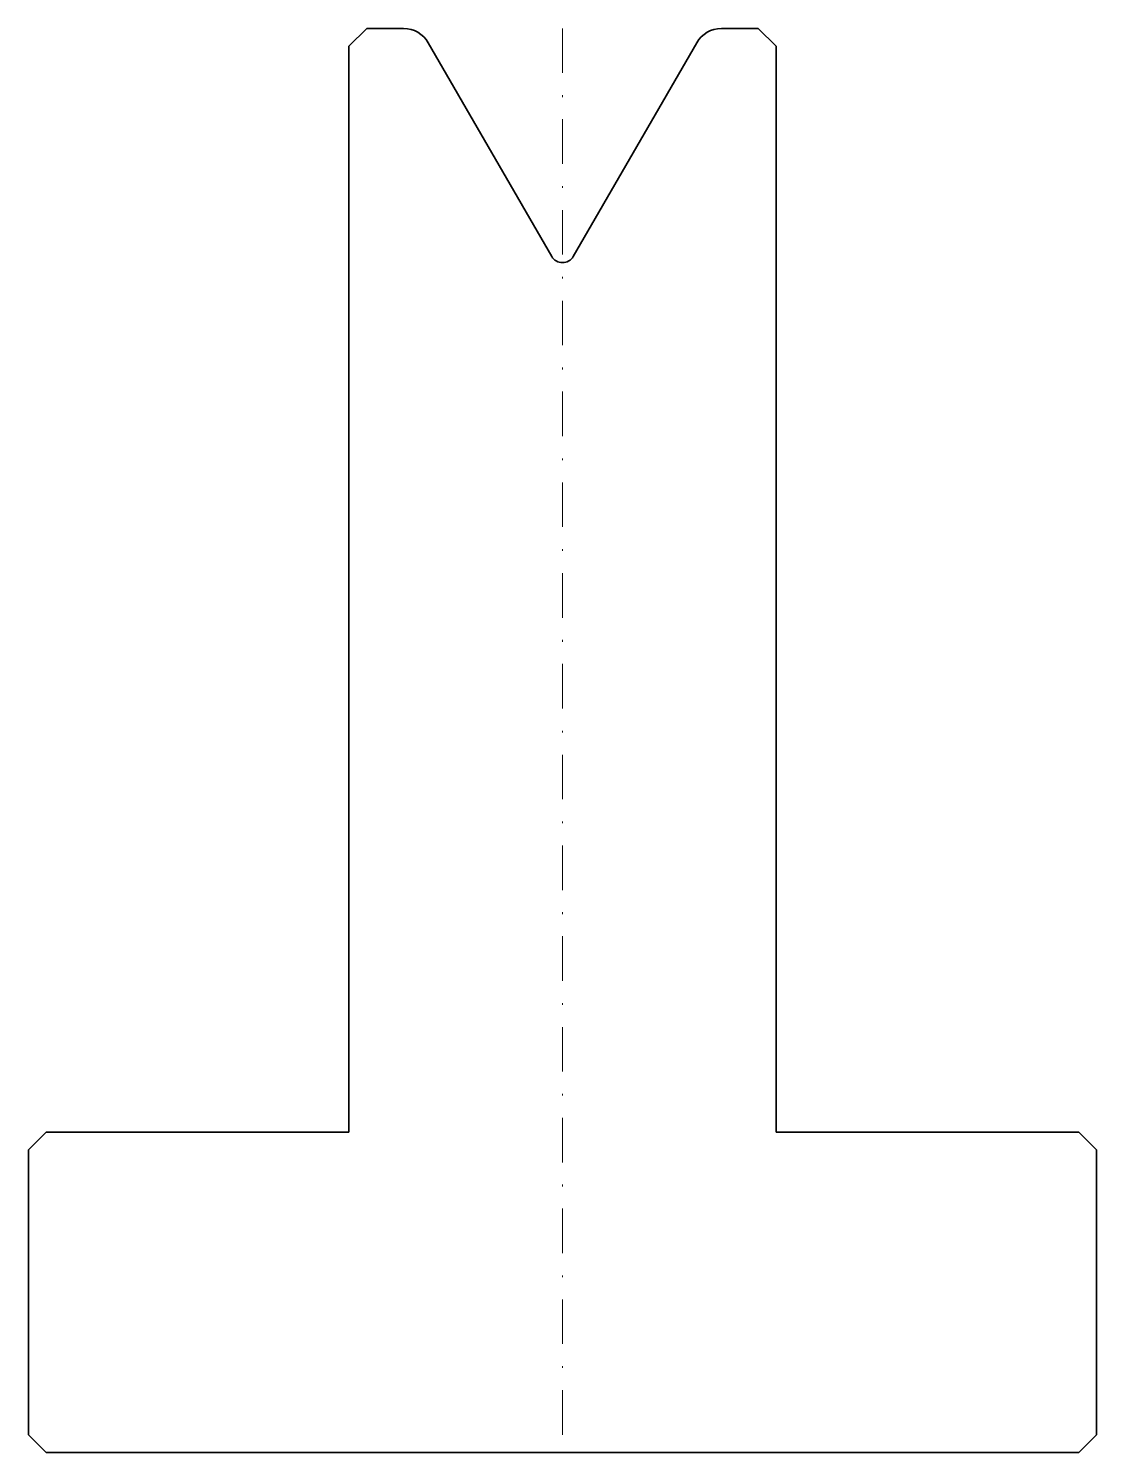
# Model space of a CAD drawing. Header units: millimetres. Extents: x -30 to 30, y 0 to 80.
import ezdxf

# ---------------------------------------------------------------- set-up
doc = ezdxf.new("R2010")
doc.units = ezdxf.units.MM
doc.header["$LTSCALE"] = 5
doc.linetypes.add('DASHDOT', pattern=[1, 0.5, -0.25, 0, -0.25])
doc.layers.add('2', color=7, linetype='Continuous', lineweight=18)

msp = doc.modelspace()

# ---------------------------------------------------------------- linework, layer by layer
at = {"layer": '2', "color": 7, "linetype": 'Continuous', "lineweight": 35}
for p, q in [((-12, 79), (-11, 80)), ((-11, 80), (-8.924, 80)), ((-7.538, 79.2), (-0.606, 67.194)), ((0.606, 67.194), (7.538, 79.2)), ((8.924, 80), (11, 80)), ((11, 80), (12, 79)), ((-12, 18), (-12, 79)), ((12, 79), (12, 18)), ((-30, 17), (-29, 18)), ((-29, 18), (-12, 18)), ((12, 18), (29, 18)), ((29, 18), (30, 17)), ((-30, 1), (-30, 17)), ((30, 17), (30, 1)), ((-29, 0), (-30, 1)), ((30, 1), (29, 0)), ((29, 0), (-29, 0))]:
    msp.add_line(p, q, dxfattribs=at)
at = {"layer": '2', "color": 7, "linetype": 'DASHDOT', "lineweight": 18}
msp.add_line((0, 80), (0, 0), dxfattribs=at)
at = {"layer": '2', "color": 7, "linetype": 'Continuous', "lineweight": 35}
for centre, radius, start, end in [((8.924, 78.4), 1.6, 90, 150), ((-8.924, 78.4), 1.6, 30, 90), ((0, 67.544), 0.7, 210, 330)]:
    msp.add_arc(centre, radius, start, end, dxfattribs=at)

doc.saveas('drawing.dxf')
